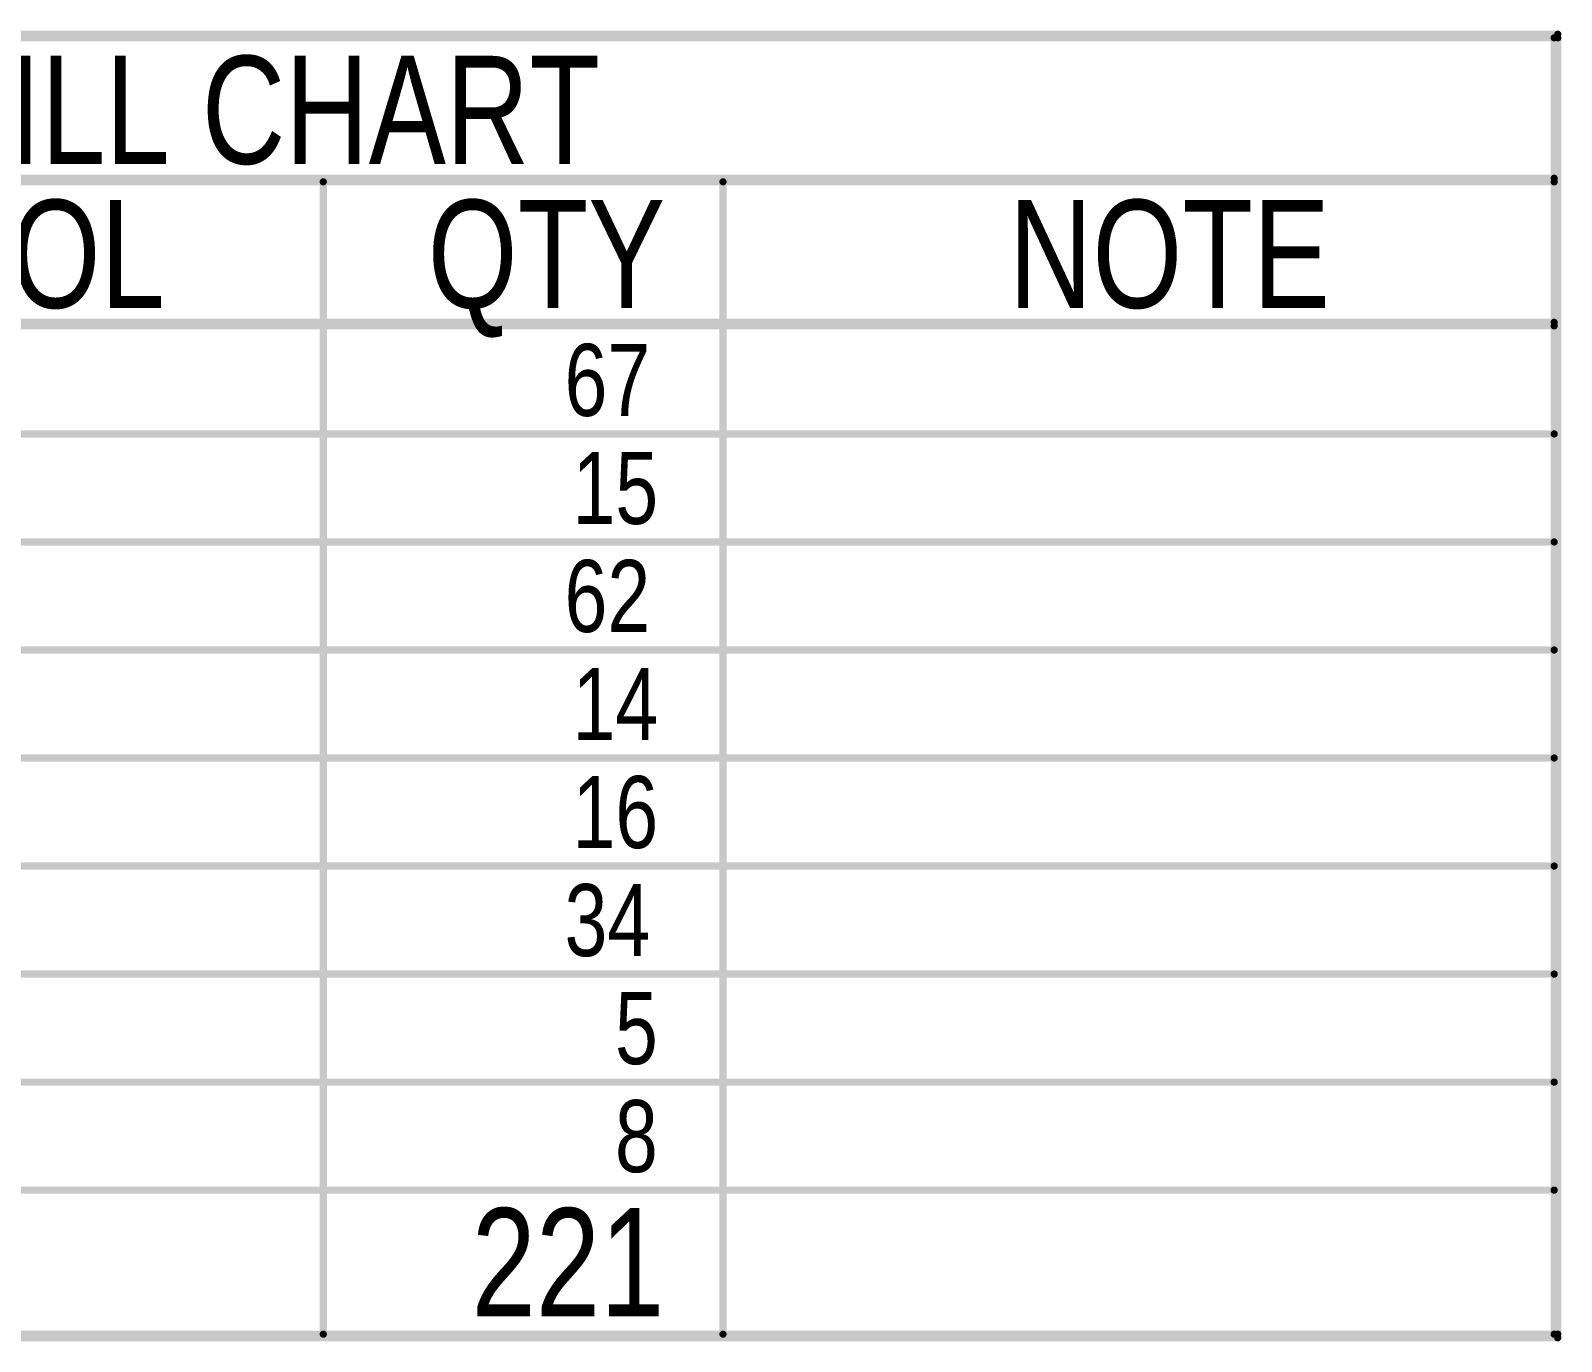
# Model space of a CAD drawing. Extents: x 0 to 12.4, y -1.9 to 1.4.
# Drawn here: x 1.61 to 3.735, y -1.948 to -0.128 of the extents above; entities that cross this region are included whole.
import ezdxf

# ---------------------------------------------------------------- set-up
doc = ezdxf.new("R2010")
doc.units = 0

msp = doc.modelspace()

# ---------------------------------------------------------------- linework, layer by layer
at = {"layer": 'DRD', "const_width": 0.01}
for points in [[(-0.005, -0.133), (3.73, -0.133)], [(0, -0.138), (3.725, -0.138)], [(3.725, -0.138), (3.725, -1.938)], [(3.73, -0.138), (3.73, -1.938)], [(0, -0.333), (3.725, -0.333)], [(0, -0.338), (3.725, -0.338)], [(2.016, -0.338), (2.016, -1.938)], [(2.571, -0.338), (2.571, -1.938)], [(0, -0.533), (3.725, -0.533)], [(0, -0.538), (3.725, -0.538)], [(0, -0.688), (3.725, -0.688)], [(0, -0.838), (3.725, -0.838)], [(0, -0.988), (3.725, -0.988)], [(0, -1.138), (3.725, -1.138)], [(0, -1.288), (3.725, -1.288)], [(0, -1.438), (3.725, -1.438)], [(0, -1.588), (3.725, -1.588)], [(0, -1.738), (3.725, -1.738)], [(0, -1.938), (3.725, -1.938)], [(-0.005, -1.943), (3.73, -1.943)]]:
    msp.add_lwpolyline(points, dxfattribs=at)
at = {"layer": 'DRD', "const_width": 0.005}
for points in [[(3.7225, -0.138, 1), (3.7275, -0.138, 1)], [(3.7225, -0.138, 1), (3.7275, -0.138, 1)], [(3.7275, -0.133, 1), (3.7325, -0.133, 1)], [(3.7275, -0.138, 1), (3.7325, -0.138, 1)], [(2.0135, -0.338, 1), (2.0185, -0.338, 1)], [(2.5685, -0.338, 1), (2.5735, -0.338, 1)], [(3.7225, -0.333, 1), (3.7275, -0.333, 1)], [(3.7225, -0.338, 1), (3.7275, -0.338, 1)], [(3.7225, -0.533, 1), (3.7275, -0.533, 1)], [(3.7225, -0.538, 1), (3.7275, -0.538, 1)], [(3.7225, -0.688, 1), (3.7275, -0.688, 1)], [(3.7225, -0.838, 1), (3.7275, -0.838, 1)], [(3.7225, -0.988, 1), (3.7275, -0.988, 1)], [(3.7225, -1.138, 1), (3.7275, -1.138, 1)], [(3.7225, -1.288, 1), (3.7275, -1.288, 1)], [(3.7225, -1.438, 1), (3.7275, -1.438, 1)], [(3.7225, -1.588, 1), (3.7275, -1.588, 1)], [(3.7225, -1.738, 1), (3.7275, -1.738, 1)], [(2.0135, -1.938, 1), (2.0185, -1.938, 1)], [(2.5685, -1.938, 1), (2.5735, -1.938, 1)], [(3.7225, -1.938, 1), (3.7275, -1.938, 1)], [(3.7225, -1.938, 1), (3.7275, -1.938, 1)], [(3.7275, -1.938, 1), (3.7325, -1.938, 1)], [(3.7275, -1.943, 1), (3.7325, -1.943, 1)]]:
    msp.add_lwpolyline(points, format="xyb", close=True, dxfattribs=at)

# ---------------------------------------------------------------- texts
at = {"layer": 'DRD', "width": 0.8}
for s, height, p in [('DRILL CHART', 0.15, (1.348, -0.313)), ('TOL', 0.15, (1.484, -0.513)), ('QTY', 0.15, (2.161, -0.513)), ('NOTE', 0.15, (2.968, -0.513)), ('67', 0.1, (2.351, -0.663)), ('15', 0.1, (2.362, -0.813)), ('62', 0.1, (2.351, -0.963)), ('14', 0.1, (2.362, -1.113)), ('16', 0.1, (2.362, -1.263)), ('34', 0.1, (2.351, -1.413)), ('5', 0.1, (2.421, -1.563)), ('8', 0.1, (2.421, -1.713)), ('221', 0.15, (2.222, -1.913))]:
    msp.add_text(s, height=height, dxfattribs=at).set_placement(p)

doc.saveas('drawing.dxf')
